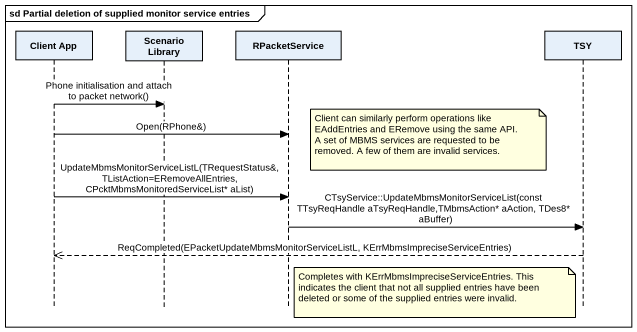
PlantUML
@startuml
mainframe sd Partial deletion of supplied monitor service entries
hide footbox
participant "Client App" as Client_App
participant "Scenario Library" as Scenario_Library
participant RPacketService
participant TSY

Client_App -> Scenario_Library : Phone initialisation and attach to packet network()
Client_App -> RPacketService : Open(RPhone&)
note right of RPacketService
  Client can similarly perform operations like EAddEntries and ERemove using the same API.
  A set of MBMS services are requested to be removed. A few of them are invalid services.
end note
Client_App -> RPacketService : UpdateMbmsMonitorServiceListL(TRequestStatus&, TListAction=ERemoveAllEntries, CPcktMbmsMonitoredServiceList* aList)
RPacketService -> TSY : CTsyService::UpdateMbmsMonitorServiceList(const TTsyReqHandle aTsyReqHandle,TMbmsAction* aAction, TDes8* aBuffer)
TSY -->> Client_App : ReqCompleted(EPacketUpdateMbmsMonitorServiceListL, KErrMbmsImpreciseServiceEntries)
note right of RPacketService : Completes with KErrMbmsImpreciseServiceEntries. This indicates the client that not all supplied entries have been deleted or some of the supplied entries were invalid.
@enduml
